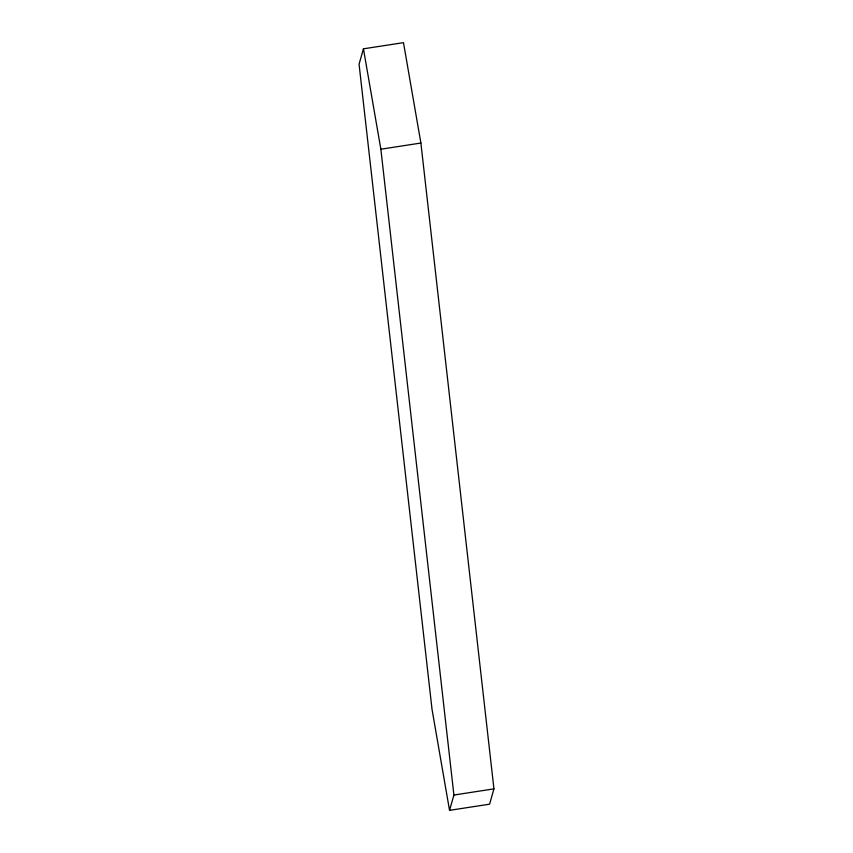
<?xml version="1.0" encoding="UTF-8"?>
<svg xmlns="http://www.w3.org/2000/svg" width="853" height="853" viewBox="0 0 853 853"><rect width="100%" height="100%" fill="white"/><g stroke="black" fill="none" stroke-linecap="round" stroke-linejoin="round"><path stroke-width="1.28" d="M363.442 48.824L359.06 64.21L432.044 709.461L449.542 810.35L489.579 804.176L493.94 788.865L420.892 143.037L403.48 42.65L363.442 48.824L380.864 149.211L453.903 795.039L449.542 810.35M380.864 149.211L420.892 143.037M453.903 795.039L493.94 788.865"/></g></svg>
